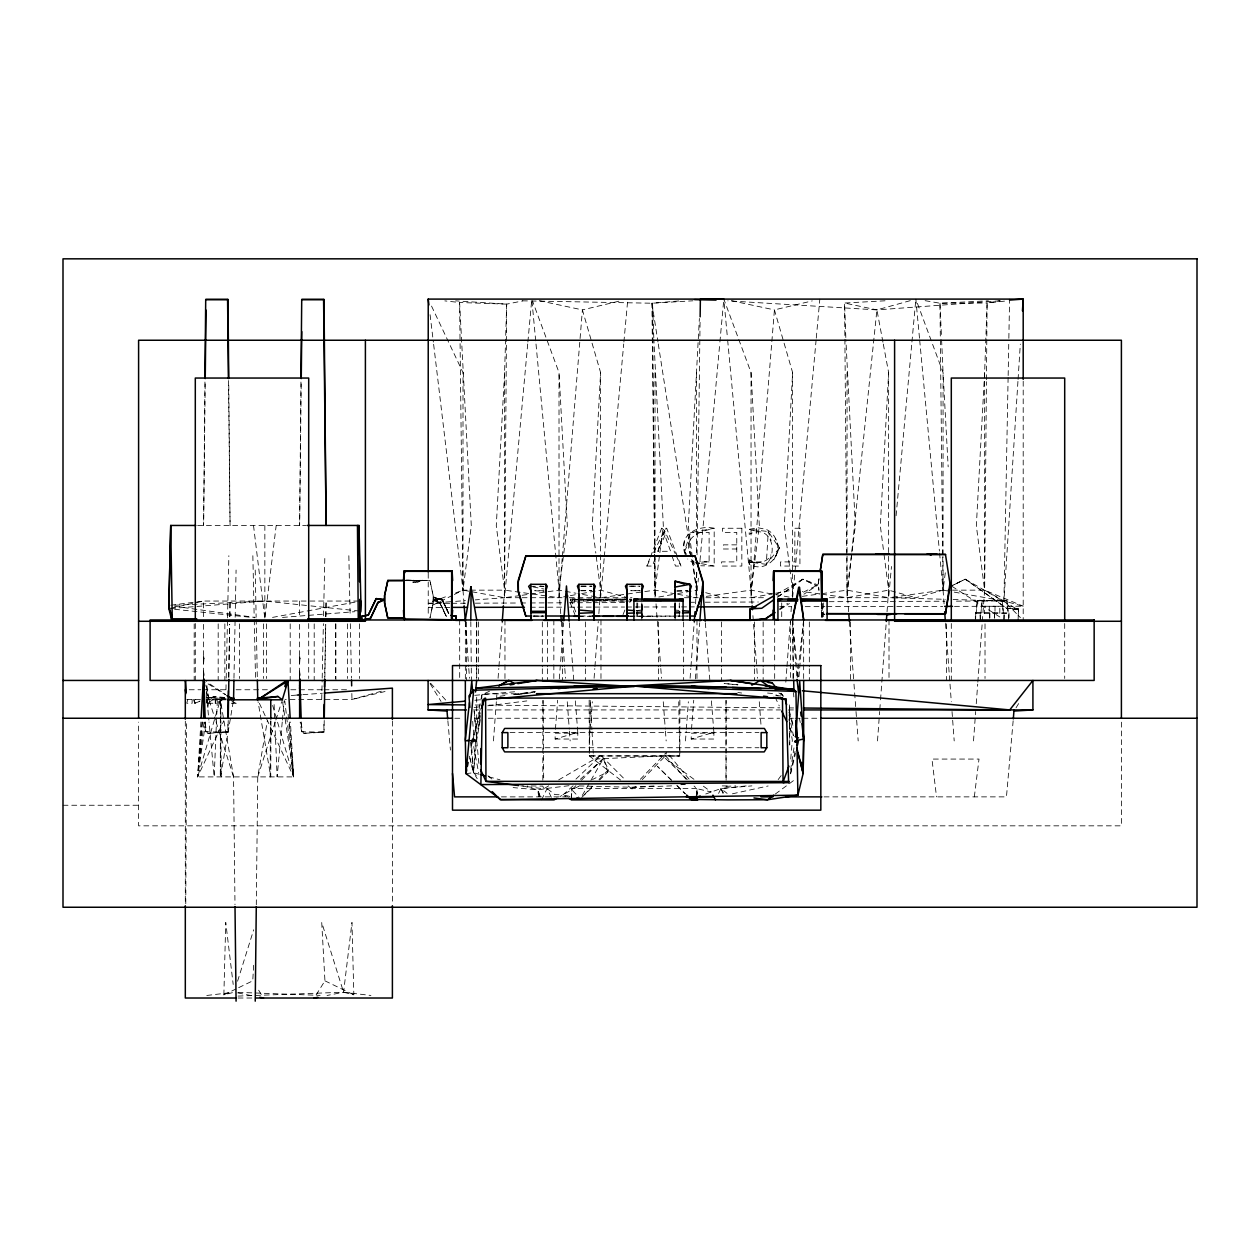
<?xml version="1.0" encoding="UTF-8"?>
<svg xmlns="http://www.w3.org/2000/svg" width="1260" height="1260" viewBox="0 0 1260 1260"><rect width="100%" height="100%" fill="white"/><g stroke="black" fill="none" stroke-linecap="round" stroke-linejoin="round"><path stroke-width="0.75" stroke-dasharray="5 3.75" d="M478.863 763.371L476.69 740.234L476.69 693.583M476.69 678.022L476.69 664.414M476.69 662.461L476.69 619.699M542.824 780.255L542.84 754.96M542.84 753.008L542.855 731.603M542.855 729.666L542.871 700.481M641.86 616.644L641.844 602.296L641.954 617.668L641.954 603.918M675.108 618.14L675.061 603.572M726.122 780.271L726.122 754.976M726.122 753.023L726.138 731.619M726.138 729.682L726.154 700.481M220.532 699.804L220.327 776.9L220.327 699.804L197.647 776.9L293.643 776.9L290.414 722.043M270.979 721.003L270.758 776.9L258.064 701.726M674.998 603.918L674.998 617.668L675.045 602.595L675.108 616.644M270.16 776.9L270.396 721.003M641.844 618.14L641.891 603.572M674.998 617.668L675.061 602.264M1018.127 609.761L1006.567 608.234L1018.127 609.761L1018.505 608.879L1018.08 619.967L1018.505 608.879L1006.567 608.234L965.192 579.175L951.394 585.931L965.27 579.191L1018.127 609.761L1018.505 608.879L1006.567 608.234L965.27 579.191L951.457 585.995L999.826 616.99M185.771 903.735L186.653 721.082M641.86 619.952L641.875 602.69M503.575 603.855L504.583 590.152L506.677 304.132L522.821 300.888M204.939 382.016L203.616 525.452L205.223 380.551M300.951 382.016L299.628 525.452L301.234 380.551M982.328 621.479L984.643 590.152L986.422 381.701M986.454 379.732L987.1 303.03L1000.219 300.731M256.3 904.774L257.749 776.9L267.341 721.003M695.599 603.855L696.827 572.449M697.063 554.762L700.103 318.811M789.799 744.865L789.469 704.088L789.516 744.943M228.218 720.468L228.029 732.202L207.396 733.351L205.585 731.745L204.183 722.09M228.879 677.392L229.714 624.535M229.824 616.707L230.076 601.052L229.777 616.66M324.23 720.468L324.041 732.202L303.408 733.351L301.597 731.745L300.195 722.09M324.891 677.392L325.726 624.535L324.639 677.124M325.836 616.707L326.088 601.052L325.789 616.66M481.808 698.623L481.887 694.78L485.242 692.984M620.613 780.082L589.302 755.921L590.263 701.741M205.27 721.948L205.585 731.745L228.029 732.202L227.761 721.98M228.627 677.124L229.635 624.456M233.966 678.179L235.116 619.195M235.163 617.227L236.077 570.04M301.282 721.948L301.597 731.745L324.041 732.202L323.773 721.98M1008.11 377.496L1003.921 600.957L1020.442 617.62M1008.158 375.543L1008.819 340.263M1008.85 338.294L1009.591 299.092M225.95 689.755L226.17 680.053M226.202 678.101L227.477 619.826M227.525 617.888L228.863 555.723M321.725 699.473L322.15 680.053M322.198 678.101L323.379 623.716M323.552 615.951L324.859 555.723M232.423 992.659L223.87 994.833L225.745 922.43L233.195 984.469M685.188 554.369C677.549 534.744 697.835 524.695 714.184 528.255L714.184 566.055L700.717 565.772M571.489 799.895L571.819 788.555L697 788.555L697.41 794.225M520.128 592.31L504.583 590.152L496.283 525.782L504.583 372.566L506.677 304.132L455.679 300.856M571.536 798.194L571.819 788.555M954.466 606.359L1023.199 606.217L1003.921 600.957L984.643 590.152L976.342 525.782L984.643 372.566L987.1 303.03L1008 300.746M821.992 617.4L822.292 610.155M675.092 619.952L675.124 610.029L680.668 610.501M677.707 593.586L696.607 590.152L688.306 525.782L699.379 318.481M539.296 300.699L582.403 309.897L600.595 372.566L592.294 525.782L595.822 553.093M731.32 300.699L774.428 309.897L792.619 372.566L784.318 525.782L792.619 590.152L792.178 596.027M883.307 344.075L888.631 372.566L880.331 525.782L883.606 551.14M989.651 618.203L989.935 612.943M994.455 618.203L994.723 612.943M253.622 965.27L252.772 980.831L237.463 988.25M405.736 580.655L429.959 580.545L433.141 595.46L433.156 603.02L429.991 617.841L433.156 603.02L433.141 595.46L429.912 580.482L406.429 580.34M200.891 722.043L197.647 776.9L223.76 720.83M480.438 715.585L475.492 741.793L473.54 772.742L477.209 778.664M822.04 617.258L822.292 598.941M1017.938 381.418L1003.921 600.957L952.828 601.162M1018.064 379.465L1020.317 344.169M493.447 740.927L496.33 701.757M496.487 699.804L497.054 691.976M498.078 678.258L498.787 668.477M498.944 666.524L502.267 621.479M589.459 740.927L590.184 731.131M590.326 729.178L592.342 701.757M594.09 678.258L594.799 668.477M594.956 666.524L598.279 621.479M598.862 613.651L600.595 590.152L596.059 555.046M685.471 740.927L686.196 731.131M686.338 729.178L688.354 701.757M690.102 678.258L690.811 668.477M690.968 666.524L694.291 621.479M785.815 682.18L786.823 668.477M786.98 666.524L790.303 621.479M791.028 611.698L791.611 603.855M877.495 740.927L879.653 711.553M879.811 709.601L880.378 701.757M880.535 699.804L881.685 684.133M881.827 682.18L886.316 621.479M887.04 611.698L888.631 590.152L883.858 553.093M973.508 740.927L975.665 711.553M976.248 703.726L977.697 684.133M977.839 682.18L982.186 623.432M555.424 729.304L557.66 700.245M559.298 678.935L563.63 622.755M691.504 729.304L693.74 700.245M695.378 678.935L699.709 622.755M201.962 722.043L197.647 776.9L205.868 721.003M562.196 558.558L559.015 597.712L522.081 592.578M562.354 556.589L582.403 309.897L620.235 300.888M696.386 796.115L697 788.555L697.016 796.147M773.719 593.586L751.039 597.712L774.428 309.897L812.259 300.888M798.982 676.715L803.486 621.889M790.729 758.977L792.319 740.234L788.917 718.956M1013.15 720.815L1006.456 796.871L822.843 796.871M202.514 722.043L197.647 776.9L204.214 720.625M207.49 703.253L207.837 699.473L206.813 703.253L213.208 703.253L213.208 699.473L207.49 703.253L206.813 699.473L206.813 703.253M527.704 343.98L504.583 597.712L475.209 599.886M527.877 342.027L531.625 301.045M572.497 601.052L572.686 599.02L625.448 599.539L572.497 601.052L572.686 599.02M604.154 558.684L600.595 597.712L577.915 593.586M604.327 556.731L623.716 343.98M623.889 342.027L627.637 301.045M677.707 594.279L696.607 597.712L698.386 578.198M699.977 560.637L719.728 343.98M719.901 342.027L723.649 301.045M775.609 594.625L792.619 597.712L816.102 340.074M816.275 338.121L819.835 299.092M821.772 593.665L847.051 590.152L888.631 597.712L891.481 566.48M896.096 515.734L911.752 343.98M911.925 342.027L915.673 301.045M282.24 722.043L277.121 776.9L274.003 701.726M282.429 720.09L284.256 700.497M199.663 701.363L194.812 703.253L195.221 699.473M797.249 677.486L803.659 619.715M206.246 703.159L206.923 697.331L224.359 698.638M265.088 616.88L276.192 525.452M974.327 796.871L979.004 759.071L931.959 759.071L936.526 796.871M464.011 603.855L463.003 590.152L471.303 525.782L459.601 302.495L444.827 300.888M560.747 613.651L559.015 590.152L563.535 555.046M563.787 553.093L567.315 525.782L559.015 372.566L532.476 300.935M655.452 596.027L655.027 590.152L663.327 525.782L653.861 339.727M752.047 603.855L751.039 590.152L759.339 525.782L751.039 372.566L723.823 299.092L727.477 338.168M848.642 611.698L847.051 590.152L855.351 525.782L845.885 339.727M944.071 603.855L943.063 590.152L945.315 572.591M207.853 707.506L208.987 699.804L206.152 680.904M790.555 770.128L794.493 744.644M818.906 579.317L818.008 585.065L818.968 590.783M819.047 578.45L818.181 583.994L819.016 589.554M233.226 701.726L220.563 776.9L220.327 699.804L233.557 776.9L234.99 904.774M480.344 719.617L476.69 740.108L473.54 772.742L478.863 778.129M580.309 779.31L603.383 758.536L608.328 769.75L607.95 771.86L599.65 779.956M684.558 540.823L683.755 546.683L685.676 554.652M203.616 660.775L203.616 657.043M299.628 660.775L299.628 657.043M471.019 747.542L480.564 707.648M790.524 773.419L795.438 749.322M413.91 580.655L405.862 580.655L407.248 580.277M203.616 663.201L203.994 657.562L203.616 658.697M299.628 663.201L300.006 657.562L299.628 658.697M790.619 773.876L795.58 753.039M187.787 699.473L186.763 703.253L192.134 703.253L192.134 699.473M216.263 699.473L215.255 703.253L218.768 703.253L222.264 699.473M480.328 712.813L472.469 740.092L478.674 772.978M749.212 559.944L749.212 564.086C765.576 574.15 784.665 554.762 775.341 538.193A18.223 18.223 0 0 0 766.253 529.389L758.11 527.798L749.212 529.294L749.212 534.366C769.639 522.9 779.31 551.155 766.269 564.322L749.842 562.117L749.212 559.944C756.268 564.008 767.34 563.22 770.852 554.904M642.222 779.594L665.563 755.779L666.635 752.125L639.418 780.239M405.846 580.277L412.902 580.277L412.918 582.167L418.005 582.167L422.289 580.277L412.918 582.167M237.573 981.193L253.669 929.786M749.212 564.086L749.842 562.117L762.426 561.976M257.749 776.9L275.294 721.838M275.877 719.995L281.72 701.647M686.747 554.384L684.29 551.738L690.59 532.649L714.184 528.255C701.143 531.452 682.259 536.24 690.307 554.337M203.616 659.894L203.616 657.783M299.628 659.894L299.628 657.783M654.964 558.983L652.412 566.055L646.884 566.055L649.688 558.857M650.396 557.046L661.642 528.255L666.697 528.255L680.998 566.055L675.47 566.055L671.848 555.455M623.038 614.628L625.102 609.478M629.764 602.595L631.15 599.162L570.638 599.162L570.638 601.052L631.008 601.052M775.798 556.337L779.357 548.068L775.341 538.193M203.616 677.203L203.616 673.218L203.994 676.651M299.628 677.203L299.628 673.218L300.006 676.651M773.782 559.897L779.357 548.068L768.269 531.547L749.212 529.294L758.079 531.941M718.594 793.422L720.956 788.555L746.156 785.925M646.884 566.055L650.239 559.267M653.594 552.478L664.492 530.428L666.697 528.255M684.29 551.738L691.331 537.721M203.616 662.193L203.616 659.437M299.628 662.193L299.628 659.437M220.815 699.473L218.768 703.253L218.768 699.473M582.246 795.485L589.932 782.051M590.893 780.365L603.383 758.536L607.95 771.86L592.468 779.515M1016.001 707.852L1019.986 701.395M316.134 994.896L324.938 980.831L321.725 922.43L343.57 992.218L353.839 994.833L351.965 922.43L343.57 992.218L327.033 995.479M722.216 785.894L729.997 785.957M412.776 580.655L413.831 580.277L410.224 580.655L411.154 580.277M203.616 656.255L203.994 658.807M299.628 656.255L300.006 658.807M778.16 779.609L781.578 775.042M467.035 739.998L475.492 741.793L476.69 740.234L474.154 709.789M779.357 548.068L766.269 564.322L768.269 531.547L771.104 540.635M584.325 794.682L592.326 786.366M598.988 779.436L608.328 769.75M628.11 785.909L632.615 789.406L635.355 786.602M777.546 597.098L802.793 579.222L817.882 584.908L803.927 594.216M1008.598 619.605L1008.945 612.943L975.334 612.943L975.334 619.967M575.946 785.657L571.835 789.721L560.007 796.556M581.443 780.223L603.383 758.536M581.695 797.501L594.137 785.358M575.962 779.105L600.878 755.386L624.33 778.948M573.095 785.799L562.999 794.887L554.794 794.587L547.076 788.555L537.815 789.862L513.135 787.579M775.325 794.036L795.422 779.168M777.625 597.082L802.982 579.191L816.858 585.931L802.793 579.222L775.672 594.846M779.515 608.974L787.516 603.351M803.439 592.153L817.882 584.908M418.005 582.167L420.887 580.277M779.704 609.745L789.39 603.524M548.73 785.815L543.737 788.791L520.632 785.815M558.7 779.877L600.878 755.386M489.494 691.236L481.887 694.78L478.737 710.876L479.225 726.548M452.56 595.334L428.227 607.43L449.82 607.383M454.309 594.468L463.003 590.152L468.673 590.152M578.718 786.319L571.835 789.721L579.112 797.533M223.036 699.473L215.255 703.253L215.255 699.473M223.87 994.833L235.777 989.068M193.441 699.473L194.812 703.253L200.088 700.985M419.911 580.277L415.091 582.167L422.289 580.277M449.836 603.288L428.227 603.383L448.355 595.728M455.679 592.94L463.003 590.152L468.673 591.176M705.742 793.989L720.956 788.555L751.889 785.878M406.003 580.277L409.091 580.277M577.804 733.178L555.124 733.178L555.124 739.037L577.804 732.344L575.269 700.245M713.885 733.178L691.205 733.178L691.205 739.037L713.885 732.344L711.349 700.245M522.412 300.825L651.924 303.219L693 300.793M381.37 691.22L351.965 699.473L284.981 699.473M910.287 300.636L876.913 309.897L727.823 300.825M896.411 597.712L915.847 597.712L943.063 590.152L950.623 590.152M385.04 691.519L351.965 699.473L351.76 689.755M170.667 608.265L203.616 601.052L358.927 601.052M732.438 793.8L768.143 785.988M433.692 597.035L439.992 602.642L433.519 600.106L441.52 598.626L448.733 613.557L442.638 599.917L433.692 597.035L433.755 600.61L439.992 602.642L446.465 616.628M272.538 617.4L305.172 611.352M307.093 611.005L355.099 602.122M433.519 600.106L441.52 598.626L448.576 613.384M568.465 595.996L559.015 597.712L559.015 372.566M570.355 595.649L579.805 593.933M581.695 593.586L600.595 590.152L627.811 597.712M658.807 597.019L675.817 593.933L655.027 590.152L600.595 597.712L600.595 372.566M775.609 593.24L792.619 590.152M520.128 595.555L504.583 597.712L470.563 591.523M522.081 595.287L559.015 590.152L576.025 593.24M706.324 596.358L751.039 590.152L773.719 594.279M802.337 596.358L819.835 593.933L802.337 591.507M892.521 597.177L943.063 590.152L950.67 591.507M514.301 694.622L535.39 691.787M517.151 694.669L534.697 692.307M500.015 696.229L505.827 695.473M513.592 694.465L534.917 691.677M170.777 605.241L203.616 601.052L203.616 616.676M474.091 707.49L479.95 706.765M487.762 705.789L526.822 700.922M569.032 785.689L543.737 788.791L542.824 786.098L527.216 785.909M206.798 995.463L232.171 992.455M465.995 773.624L473.54 772.742L479.209 774.254M468.909 740.502L476.69 740.234L474.122 710.923M474.815 700.292L480.659 699.741M474.784 695.331L517.451 691.504M636.3 610.501L641.844 610.029M654.554 552.557L651.924 303.219L680.998 300.778M227.588 731.745L207.396 733.351L204.561 722.011M323.599 731.745L303.408 733.351L300.573 722.011M170.793 608.517L264.852 601.052L309.015 605.729M282.492 617.416L354.989 611.667M999.794 300.825L876.913 309.897L844.578 303.03L847.051 590.152M428.227 603.383L453.679 601.492M455.632 601.351L465.428 600.626M291.233 695.504L297.077 695.079M302.904 694.654L322.355 693.236M467.24 740.864L476.69 740.234L471.019 739.935M653.987 785.972L632.615 787.264L578.671 785.925M885.024 300.793L844.578 303.03L845.822 337.806M925.123 300.683L939.96 303.219L988.36 300.825M174.715 605.225L264.852 601.052M679.865 730.973L679.88 756.063L665.563 755.779L593.602 759.103L593.381 755.181M636.253 612.895L641.844 612.659M674.966 613.289L680.558 613.053M725.965 786.334L735.73 785.909M676.935 591.271L688.054 590.798L676.951 590.72M238.061 996.077L343.57 992.218L370.912 995.463M671.674 785.894L632.615 787.264L632.615 789.406M701.615 562.102L709.112 561.897L709.112 532.397L690.59 532.649M625.448 601.052L572.497 599.539L625.259 599.02M471.019 740.171L476.69 740.108L471.319 741.683L473.54 772.742L469.445 756.488M407.169 580.324L412.965 580.277M530.507 586.372L543.564 586.262M406.13 580.34L413.579 580.655M643.277 616.313L687.424 616.061M524.9 693.724L484.659 693.945L485.273 696.733M942.685 554.778L939.96 303.219L987.1 303.03M581.096 586.215L591.869 586.183M629.134 586.215L639.907 586.183M451.805 603.288L465.554 603.225M475.382 603.178L518.6 603.005M520.569 602.989L528.428 602.957M530.397 602.957L561.834 602.816M569.693 602.784L575.584 602.768M577.553 602.752L591.302 602.69M593.271 602.69L624.708 602.548M689.551 602.28L695.441 602.248M705.269 602.217L758.315 601.997M829.048 601.697L944.968 601.209M580.876 590.72L591.964 590.688L580.891 590.688M530.334 607.226L561.755 607.163M569.599 607.147L575.489 607.131M577.458 607.131L624.582 607.037M626.551 607.021L679.565 606.926M681.534 606.91L687.424 606.91M689.377 606.895L695.268 606.895M779.704 606.721L791.485 606.69M805.234 606.659L824.875 606.627M826.828 606.611L942.685 606.375M589.239 730.894L589.302 755.921L679.88 756.063M197.678 525.452L306.023 525.452M736.769 544.856L723.398 544.856L723.398 548.998L736.769 548.998M709.112 561.897L699.757 561.535M404.35 580.277L429.959 580.545M470.563 590.152L504.583 590.152M952.513 590.152L984.643 590.152L1023.199 606.217M543.942 590.72L534.697 590.72L543.942 591.271M520.254 597.712L504.583 597.712L504.583 372.566M522.081 597.712L567.284 597.712M569.236 597.712L631.937 597.712M684.416 597.712L698.26 597.712M705.962 597.712L765.182 597.712M829.411 597.712L894.458 597.712M572.497 599.539L625.448 599.539M675.124 612.659L680.652 612.659M975.334 612.943L1008.598 613.289M543.186 616.14L533.531 616.093L543.533 616.045M580.23 615.998L590.767 616.045M630.142 616.045L689.188 616.045M578.403 616.313L591.57 616.313M629.465 616.313L650.648 616.313M189.22 689.755L200.939 689.755M202.891 689.755L226.343 689.755M236.108 689.755L269.325 689.755M290.808 689.755L322.072 689.755M324.025 689.755L347.461 689.755M186.763 699.473L204.309 699.473M206.246 699.473L226.012 699.473M226.154 699.804L208.987 699.804L206.923 697.331L226.186 698.78M231.273 703.253L236.754 703.253M473.461 709.931L481.304 709.931M487.431 709.931L780.586 709.931M788.445 709.931L794.572 709.931M454.781 718.247L462.924 718.247M474.469 718.247L480.611 718.247M488.25 718.247L779.625 718.247M789.217 718.247L793.406 718.247M795.107 718.247L801.013 718.247M802.966 718.247L819 718.247M510.032 732.611L758.961 732.611M555.124 739.037L577.804 739.037L577.804 732.344M691.205 739.037L713.885 739.037L713.885 732.344M510.032 747.731L758.961 747.731M589.302 755.921L679.691 755.905L678.731 701.741M501.417 796.871L570.449 796.871M63 805.25L138.6 805.25M238.061 998.014L253.764 998.014M675.092 611.289L680.652 611.305M630.803 586.183L639.781 586.215M580.97 586.183L591.743 586.215M533.468 616.045L543.139 616.109M475.256 705.001L481.162 705.065M489.022 705.127L779.83 707.821M789.658 707.899L793.595 707.947M749.842 562.117L758.914 562.37M892.537 597.823L945.299 599.303M953.111 599.524L1003.921 600.957L952.576 591.838M506.677 304.132L459.601 302.495L460.058 341.633M238.045 992.36L320.103 995.369M636.394 613.053L641.986 613.289M476.69 740.234L470.279 739.951L475.492 741.793M775.766 695.693L783.547 696.103L781.011 693.142M636.316 610.817L641.875 611.289M224.737 697.473L213.365 696.465L208.987 699.804L215.428 719.995M737.809 684.794L724.122 683.519L737.903 684.841M767.545 693.047L773.404 693.583L778.066 695.851M310.936 605.918L358.942 611.005M174.605 609.273L251.417 617.4M407.988 580.277L410.839 580.655M737.793 692.48L741.652 693.016M821.772 594.2L847.051 597.712L888.631 590.152L915.847 597.712M174.605 606.296L255.244 617.479M224.752 698.135L213.365 696.465L217.366 699.804L214.184 776.9L209.05 722.043M206.923 697.331L220.815 699.804L221.146 776.9M540.225 586.026L543.958 586.719M701.41 563.677L714.184 566.055M533.106 586.924L544.005 589.05M237.809 992.943L254.347 996.203M569.929 796.462L562.999 794.887L565.819 796.556M488.659 776.774L499.999 779.798M522.695 785.831L537.815 789.862L541.564 799.895L547.076 788.555L552.636 799.895M406.618 580.277L408.004 580.655M705.679 592.673L723.823 597.712M629.228 599.162L632.063 600.106M439.283 601.792L446.465 616.723L439.283 601.792L433.503 599.303L441.488 598.595L448.576 613.384M409.232 580.277L409.689 580.277M324.938 980.831L353.839 994.833M694.764 564.307L687.771 559.015M230.958 700.418L235.651 703.253M208.089 683.897L225.603 694.827M209.932 684.054L225.682 694.559M778.885 692.969L783.547 696.103M693.945 779.278L665.611 758.536L687.283 779.499M703.395 786.193L711.254 791.957L696.764 788.665L694.055 786.051M661.642 528.255L664.492 530.428L675.218 553.581M723.004 793.422L720.956 788.555L727.13 793.406M487.998 775.782L492.455 779.467M671.47 780.192L657.499 766.458L671.344 780.16M677.061 785.673L685.44 793.91M676.872 785.641L685.172 793.847M691.645 559.66L694.102 562.306L692.591 559.125M430.621 683.251L447.001 701.505M665.563 755.779L688.417 781.924M669.123 755.118L689.094 779.121M780.79 693.425L783.279 696.465M258.647 990.203L261.576 994.896M430.101 683.676L441.031 701.395M720.956 788.555L723.823 793.422M775.073 697.095L779.247 705.884M789.264 726.957L793.438 735.73L789.043 714.83M431.534 306.086L463.003 372.566L463.003 590.152L433.598 344.027M259.371 703.301L293.643 776.9L289.327 722.043M676.037 555.361L680.998 566.055M448.812 613.557L442.591 599.87L433.739 597.602L433.755 600.61M689.299 551.329L690.669 554.463M570.638 599.162L577.521 616.36M570.103 602.595L574.906 614.628M216.011 721.838L233.557 776.9M788.917 712.136L793.957 728.894M206.404 691.22L208.987 699.804L205.585 682.794M272.632 705.442L293.643 776.9L288.792 722.043M539.721 796.556L537.815 789.862L538.634 796.556M789.138 710.278L793.753 727.036M469.445 756.189L473.54 772.742L470.468 741.872M799.517 718.735L800.273 722.531M882.945 342.184L876.913 309.897L847.051 597.712L847.051 372.566M821.205 604.154L822.811 613.699L824.922 614.423L822.811 613.699L821 602.532M651.924 303.219L657.972 341.995M658.271 343.933L696.607 590.152M282.602 701.726L293.643 776.9L284.823 701.221M253.512 525.452L264.616 616.88M430.085 314.716L433.361 342.074M299.628 671.958L300.006 675.265M203.616 671.958L203.994 675.265M798.273 676.825L792.509 621.605L796.887 677.486M1003.433 613.289L1002.125 600.689L1003.354 613.289M919.501 338.168L915.847 299.092L943.063 372.566L948.166 466.846M919.674 340.121L939.409 551.092M939.582 553.045L943.063 590.152L943.063 556.826M727.65 340.121L751.039 590.152M531.972 301.045L535.815 342.074M536.004 344.027L559.015 590.152M206.309 692.653L208.876 720.09M194.465 699.473L194.812 703.253M447.867 720.815L450.434 750.078M288.099 714.215L288.619 720.09M793.532 693L793.847 696.922M705.38 622.755L709.789 679.644M569.299 622.755L573.709 679.644M945.52 623.432L949.851 682.18M950.008 684.133L951.3 701.757M952.024 711.553L954.198 740.927M849.366 621.479L853.839 682.18M853.996 684.133L855.871 709.601M856.012 711.553L858.186 740.927M752.913 615.605L756.677 666.524M756.819 668.477L757.543 678.258M759.276 701.757L761.024 725.256M656.035 603.855L660.665 666.524M660.807 668.477L661.531 678.258M663.264 701.757L665.296 729.178M665.438 731.131L666.162 740.927M561.33 621.479L564.653 666.524M564.795 668.477L565.519 678.258M567.252 701.757L569.284 729.178M569.426 731.131L570.15 740.927M465.318 621.479L468.641 666.524M468.783 668.477L469.508 678.258M472.689 721.334L474.138 740.927M590.231 700.402L591.916 729.745M592.027 731.698L593.271 753.228M994.361 612.943L994.644 618.203M989.557 612.943L989.84 618.203M939.96 303.219L941.519 337.9M941.598 339.822L943.063 372.566L943.063 554.872M653.798 337.806L652.554 303.03L654.696 552.793M299.628 671.029L299.817 676.903M203.616 671.029L203.805 676.903M792.351 621.652L793.296 662.681M793.343 664.634L793.642 678.321M348.847 555.723L350.154 615.951M350.311 623.716L351.493 678.101M252.85 555.723L254.205 617.888M254.252 619.826L255.512 678.101M255.229 570.04L256.142 617.227M256.174 619.195L257.323 678.179M942.7 556.747L943.063 590.152M654.57 554.526L655.027 597.712L655.027 554.636M460.089 343.586L463.003 590.152M228.47 380.551L230.076 525.452L228.753 382.016M654.727 554.762L655.027 590.152M470.815 621.637L471.256 666.115M471.272 668.052L471.397 679.66M543.139 700.402L543.501 753.433M543.517 755.401L543.674 778.963M821.803 603.713L821.882 617.022M641.891 604.138L641.938 617.589M589.16 700.087L589.223 728.957M725.949 700.371L725.965 729.666M725.965 731.619L725.965 753.118M725.965 755.071L725.965 780.476M679.865 700.072L679.865 729.036M1121.4 722.169L1121.4 825.836L138.6 825.836L138.6 722.122M1064.7 623.511L1064.7 678.494M1023.199 381.276L1023.199 620.392M1008.945 612.943L1008.945 619.967M1004.141 619.967L1004.141 612.943L1003.795 619.605M999.81 613.289L999.81 606.265L984.469 606.265L984.469 613.289M995.006 606.265L995.006 613.289M989.273 606.265L989.273 613.289M985.021 623.873L985.021 678.494M984.643 372.566L984.643 590.152M980.5 619.605L980.138 612.943L980.138 619.967M975.697 613.289L975.697 619.605M951.3 623.511L951.3 680.447M946.465 623.873L946.465 680.447M889.009 619.967L889.009 678.494M888.631 372.566L888.631 597.712M850.453 621.92L850.453 680.447M823.316 602.942L823.316 618.077M821.536 601.414L821.536 617.321M809.33 621.92L809.33 666.792M809.33 668.745L809.33 680.447M803.659 621.889L803.659 662.886M803.659 664.839L803.659 678.51M792.997 619.967L792.997 662.886M792.997 664.839L792.997 678.494M792.619 372.566L792.619 597.712M790.429 619.967L790.429 680.447M781.72 602.942L781.72 618.077M774.679 619.967L774.679 662.886M774.679 664.839L774.679 678.494M763.15 621.92L763.15 666.792M763.15 668.745L763.15 680.447M754.441 621.92L754.441 666.792M754.441 668.745L754.441 680.447M751.039 372.566L751.039 597.712M721.444 621.92L721.444 666.792M721.444 668.745L721.444 680.447M696.985 619.967L696.985 662.886M696.985 664.839L696.985 678.494M696.607 372.566L696.607 554.872M696.607 572.26L696.607 597.712M683.644 621.92L683.644 666.792M683.644 668.745L683.644 680.447M679.298 602.942L679.298 618.077M658.429 621.92L658.429 666.792M658.429 668.745L658.429 680.447M655.027 372.566L655.027 552.904M637.702 602.942L637.702 618.077M636.82 602.942L636.82 619.967M631.15 599.162L631.15 601.052M600.973 619.967L600.973 662.886M600.973 664.839L600.973 678.494M585.365 621.92L585.365 666.792M585.365 668.745L585.365 680.447M562.417 621.92L562.417 666.792M562.417 668.745L562.417 680.447M553.849 619.967L553.849 662.886M553.849 664.839L553.849 678.494M547.565 621.92L547.565 666.792M547.565 668.745L547.565 680.447M542.32 621.92L542.32 666.792M542.32 668.745L542.32 680.447M504.961 619.967L504.961 662.886M504.961 664.839L504.961 678.494M478.579 621.92L478.579 666.792M478.579 668.745L478.579 680.447M476.69 621.652L476.69 666.556M476.69 668.509L476.69 678.274M466.405 621.92L466.405 666.792M466.405 668.745L466.405 680.447M465.349 621.668L465.349 678.715M459.68 619.967L459.68 680.447M428.227 573.221L428.227 616.612M392.395 721.177L392.395 903.877M359.525 623.873L359.525 678.494M347.429 623.873L347.429 678.494M335.9 623.873L335.9 680.447M335.522 623.873L335.522 678.494M314.197 623.873L314.197 680.447M308.7 623.511L308.7 678.494M299.628 601.052L299.628 616.676M299.628 624.377L299.628 678.053M290.194 623.873L290.194 680.447M266.443 623.873L266.443 678.494M264.852 525.452L264.852 618.817M263.513 623.873L263.513 678.494M239.51 623.873L239.51 678.494M224.863 623.873L224.863 680.447M218.185 623.873L218.185 680.447M203.616 624.377L203.616 678.053M195.3 623.511L195.3 680.447M194.182 623.873L194.182 680.447M185.314 721.177L185.314 904.003M664.492 530.428L657.941 551.297L670.588 551.297L664.933 535.516L664.492 530.428L664.933 535.516L657.941 551.297L664.492 530.428M574.607 599.02L574.418 601.052L574.607 599.02M977.335 600.705L976.106 613.289L977.366 600.689L1006.929 600.689L1008.236 613.289L1006.945 600.689L977.366 600.689M982.139 600.705L980.91 613.289L982.17 600.689M410.209 580.277L409.122 580.655L410.24 580.277M640.001 590.688L630.756 590.72L640.017 590.72M741.841 528.255L722.484 528.255L722.484 532.397L736.769 532.397L736.769 561.897L721.555 561.897L721.555 566.055L741.841 566.055L741.841 528.255M799.927 528.255L794.855 528.255L794.855 561.897L780.57 561.897L780.57 566.055L799.927 566.055L799.927 528.255"/><path stroke-width="1.5" d="M579.049 616.313L579.033 619.967L579.033 594.531M627.086 616.313L627.07 619.967L627.07 590.688L625.417 586.168L626.944 584.325L641.97 584.293L643.372 586.231L641.86 590.72L641.891 598.421M404.255 619.211L403.988 571.284L404.318 619.699L403.972 618.912L451.458 619.762L452.167 571.284L451.836 619.699L452.655 610.155M530.995 616.298L530.98 619.952L530.917 617.762M675.061 598.846L675.061 589.397M778.034 619.778L773.514 619.211L773.75 571.3L821.819 571.284L822.292 598.941M546.163 617.369L545.785 619.952L545.895 584.293L530.87 584.325L528.633 586.388L530.995 590.72L530.98 619.952L530.917 617.589M593.933 584.293L595.334 586.231L593.822 590.72L593.806 619.967L593.933 584.293L578.907 584.325L577.379 586.168L579.033 590.688M641.907 599.713L641.97 584.293M689.897 611.289L690.008 584.293L675.045 581.191L675.045 587.066L690.008 584.293L691.409 586.231L689.897 590.72L689.897 619.952L689.897 611.289L682.51 610.659M196.749 618.817L171.454 618.817L171.486 614.927M204.97 378.094L205.711 299.502L227.981 299.502L205.711 299.502M300.982 378.094L301.723 299.502L323.993 299.502L301.723 299.502M702.781 589.869L702.844 581.049L695.079 556.085L525.845 555.959L518.254 580.246L518.364 591.05L525.735 615.998L531.72 616.061M205.238 378.583L205.994 310.055M255.229 1001.164L256.284 906.743M301.25 378.583L301.77 331.6M470.799 619.699L471.145 586.735M700.135 316.843L700.371 299.155L723.823 299.092M228.249 718.499L228.848 679.36M324.261 718.499L324.859 679.36M803.659 740.187L803.155 773.435L797.911 795.17L767.592 799.753L727.65 799.895L691.031 799.407L686.558 795.217M480.674 763.891L480.942 748.534M227.839 718.09L228.359 690.779M227.194 695.819L233.557 699.804L233.935 680.148M323.851 718.09L324.119 704.434M324.45 686.873L324.592 679.077M593.917 614.959L593.822 619.952L593.901 617.589M171.454 618.817L168.84 608.659L170.73 525.452L195.757 525.452M168.84 605.493L170.73 525.452L172.242 618.817L168.84 605.493L168.84 608.659M578.938 617.589L579.017 619.952L578.907 584.325M626.976 617.589L627.055 619.952L626.944 584.325M689.992 617.668L689.881 619.967L689.897 616.313M403.499 580.608L403.972 571.284L410.099 570.812L452.151 571.3L452.655 580.608M773.136 580.608L773.624 571.284L779.751 570.812L821.803 571.3L822.292 580.608M307.661 618.817L359.919 618.817L360.864 601.052L358.974 525.452L307.156 525.452M201.112 718.137L203.317 680.904L204.86 686.054M1022.443 310.858L1023.199 299.092L428.227 299.092L428.227 572.087M452.482 619.337L455.962 619.967L456.215 616.36L451.08 615.368M682.936 599.02L683.077 601.052L633.922 601.052L634.063 599.02L683.077 599.539L643.718 599.445M797.611 601.052L777.94 601.052L778.082 599.02L797.69 599.224M502.267 621.479L503.417 605.824M694.291 621.479L695.016 611.698M886.316 621.479L886.898 613.651M455.962 619.952L456.215 616.36L451.19 615.463L456.215 616.36L451.238 615.541M563.771 620.818L566.465 585.947L569.173 621.085M699.851 620.818L702.544 585.947L705.253 621.085M795.674 733.21L799.706 681.613L803.659 739.022L803.155 773.435L797.832 752.96M696.087 799.895L696.386 796.115M782.948 570.812L773.624 571.284L773.892 619.211M569.142 555.786L568.055 555.786M1013.323 718.861L1014.017 709.931M480.58 769.639L485.966 781.357L788.807 781.452L788.634 782.68L480.879 784.586L482.47 700.009L634.126 686.117L473.666 690.212L465.995 773.624L500.881 799.565L797.911 795.17L795.926 691.425L793.217 689.078L691.441 686.117L634.505 685.739M285.548 686.779L286.083 680.904L259.324 698.749M475.65 689.85L476.69 680.227M465.349 739.651L469.413 702.655M470.059 696.812L471.776 681.235L472.72 692.653M878.251 553.849L884.552 554.227L875.826 553.849M896.726 613.699L826.576 613.667L945.504 613.793L949.993 582.797M820.103 571.646L822.78 554.4L945.472 554.4L950.245 585.176L945.504 613.793M820.197 571.063L822.796 554.431L945.567 554.51M465.349 619.699L470.894 586.735L476.69 619.699M481.856 708.088L484.013 699.111M466.72 769.907L465.995 773.624L465.349 740.896L468.909 740.502M467.428 766.174L468.153 762.457M284.965 686.574L286.083 680.904M387.828 580.482L384.584 595.429L384.599 602.957L387.733 617.794L403.106 617.809L387.733 617.794L384.584 603.02L384.599 595.492L387.828 580.482L403.137 580.498M475.492 691.992L476.312 688.165L536.933 680.447L628.283 686.259M797.391 745.463L798.289 741.683M628.898 555.786L635.197 555.786M880.724 553.849L879.59 554.227L882.614 553.849M481.887 707.348L484.517 698.26M689.188 616.045L695.095 616.014L701.127 595.476M227.887 699.804L282.319 699.804L287.973 680.904L259.339 698.812M695.095 616.014L702.576 592.011L702.749 582.199L695.095 556.054L525.83 556.006L518.144 582.199L518.301 591.995L525.814 616.061M788.902 766.159L783.043 781.987L782.491 697.741L497.385 698.119M451.647 618.266L451.647 572.512M774.144 572.512L774.144 618.266M378.457 601.792L370.456 618.408L361.793 619.952L361.525 616.36L368.204 615.211L376.22 598.626L384.237 599.303L377.748 602.642L370.471 618.392L365.258 619.337M368.204 615.211L376.252 598.595M502.204 732.611L504.63 728.438L764.395 728.438L766.804 732.611L766.804 747.731L764.237 751.905L504.599 751.889L502.204 747.731L502.204 732.611L507.874 732.611L507.874 747.731L502.204 747.731M803.408 708.025L1009.732 709.931L1032.917 680.447L1032.917 709.931L1014.017 711.065M473.666 690.212L468.972 695.851L469.885 707.395M573.914 555.786L576.166 555.786L572.922 555.786M405.2 571.819L404.255 573.457L404.255 617.321L405.2 618.959M773.782 795.186L767.592 799.753L753.968 797.958M884.236 553.849L877.086 554.227L878.125 553.849M774.396 599.335L761.764 608.265L749.763 608.879L750.173 619.952L765.214 619.006L774.853 612.848M774.774 612.297L765.214 619.006L759.544 619.4M750.173 619.967L750.062 609.525L773.971 595.822M751.842 685.172L760.19 680.447L771.088 687.755M499.149 685.849L508.82 680.447L513.907 683.282M557.014 798.226L554.022 799.895L500.173 799.691L492.188 791.595M498.708 685.818L508.82 680.447M633.922 601.052L637.702 599.162L633.922 599.162L633.922 619.967M777.94 601.052L781.72 599.162L777.94 599.162L777.94 619.967M887.654 614.423L889.387 614.423M883.024 553.849L884.788 553.849M377.748 602.642L384.221 600.106L376.22 598.626M879.338 553.849L878.378 554.227L879.874 553.849M630.457 555.786L634.079 555.786M629.401 555.786L627.543 555.786M691.031 799.407L700.229 796.021M886 553.849L887.796 554.227L884.3 553.849M886.316 554.227L887.497 553.849M798.415 741.148L794.934 741.793L798.415 740.691M885.654 553.849L880.189 554.227M413.296 570.812L403.988 571.284L452.151 571.3L442.843 570.812M577.379 555.786L574.639 555.786L575.694 556.164M882.394 553.849L887.623 553.849L886.772 553.849M635.449 555.786L630.158 555.786M571.693 555.786L567.031 555.786M794.934 741.793L798.415 741.038M783.169 782.696L788.807 781.452M886.725 614.423L888.899 614.423M795.076 740.848L803.659 739.022L801.943 723.634M881.323 554.227L883.118 553.849M888.725 553.849L883.575 553.849M314.181 998.014L317.851 997.29M368.377 615.022L361.51 616.36L361.793 619.952M630.551 555.786L627.811 555.786M574.78 556.164L577.033 555.786M510.221 684.873L514.048 684.243M517.86 683.613L536.933 680.447M257.056 699.52L277.925 696.465L282.319 699.804M567.976 687.409L577.553 686.117L634.126 686.117M558.18 688.653L577.553 686.117L634.126 686.637M886 554.227L889.072 553.849M573.725 555.786L568.402 555.786M465.082 701.174L428.101 704.576L465.444 704.923M257.087 698.308L277.925 696.465M550.415 688.558L577.553 686.117L476.312 688.165M694.559 299.644L716.058 300.1M585.049 555.786L592.578 555.786M1009.543 300.1L1023.199 299.092L1023.199 379.418M297.077 695.079L300.967 694.795M324.308 693.095L392.395 688.133L392.395 719.523M681.188 784.334L685.078 784.098M636.457 685.629L730.406 680.447L794.399 689.708L774.963 689.031M593.177 688.842L597.082 688.637M620.471 687.377L624.377 687.157M578.891 613.289L593.806 612.659M626.929 613.289L634.378 612.974M682.416 612.974L689.881 612.659M655.547 600.39L683.077 599.539M801.47 599.288L827.095 599.539L801.533 600.327L805.471 600.39M787.736 599.445L797.548 599.335M387.765 580.592L403.09 580.545M451.789 607.383L467.491 607.351M475.351 607.336L524.443 607.241M697.237 606.879L756.142 606.769M944.653 606.375L952.513 606.359M530.87 584.325L530.98 611.305L545.801 611.289M875.668 553.849L889.229 553.849M927.25 553.849L936.716 553.849M564.354 555.786L579.017 555.786M581.506 555.786L595.618 555.786M600.043 555.786L621.637 555.786M624.409 555.786L638.237 555.786L632.536 555.786M641.56 555.786L653.735 555.786M773.75 571.316L821.678 571.316L821.819 599.886M801.533 601.052L827.095 601.052L826.954 599.02M545.769 612.659L531.011 612.659L530.98 611.305M904.522 613.699L945.425 613.73M877.433 614.423L890.993 614.423M545.202 615.998L578.954 616.045M591.916 616.014L628.913 616.014M574.072 616.313L579.884 616.313M592.846 616.313L599.445 616.313M603.146 616.313L613.289 616.313M616.975 616.313L628.409 616.313M455.616 620.392L465.538 620.392M502.598 620.392L531.956 620.392M544.084 620.392L561.755 620.392M693.315 620.392L701.159 620.392M704.167 620.392L751.149 620.392M825.52 620.392L850.406 620.392M885.748 620.392L944.906 620.392M138.6 621.274L365.4 621.274L365.4 340.247M1121.4 621.274L894.6 621.274L894.6 340.247M63 680.447L138.6 680.447M788.634 782.68L786.067 699.111L634.505 686.117L726.406 687.346M299.628 687.393L299.628 688.779M536.492 693.677L736.848 693.677M773.293 697.489L786.067 699.111M428.101 680.447L428.101 709.931L466.342 709.931M804.163 709.931L1032.917 709.931M63 718.247L452.498 718.247M820.827 718.247L1197 718.247M766.804 732.611L761.135 732.611L761.135 747.731L766.804 747.731M497.779 796.871L454.561 796.871L452.498 773.467M686.322 796.871L713.822 796.871M760.945 796.871L772.963 796.871M785.705 796.871L821.835 796.871M236.108 998.014L185.314 998.014L185.314 905.735M255.638 998.014L392.395 998.014L392.395 905.735M404.098 571.3L452.056 571.331M543.013 680.746L546.856 680.762M801.612 599.272L827.095 599.539M690.716 799.328L697.819 799.895L571.489 799.895L568.654 798.226M787.768 599.839L797.611 600.154M643.75 599.839L661.453 600.39M634.505 686.117L795.926 691.425M732.233 687.535L761.371 688.558M768.301 682.605L772.128 682.762L775.845 687.33M812.495 570.812L821.819 571.284M428.101 709.931L447.001 711.065L447.694 718.861M640.348 686.101L663.768 687.551M627.086 610.029L634.473 610.659M579.049 610.029L593.838 611.289M230.423 697.961L234.202 698.308M784.76 689.125L792.587 689.85M802.368 690.763L1009.732 709.931M705.096 687.361L691.441 686.117L708.97 688.558M881.496 553.849L884.504 554.227M518.71 785.563L485.966 781.357L485.588 698.119M763.544 696.134L767.45 696.685M230.438 698.969L234.234 699.52M730.406 680.447L753.496 684.007M765.025 685.771L791.957 689.929M883.937 553.849L886.221 554.227M695.929 562.653L699.583 563.33M763.591 681.109L772.128 682.762M259.859 997.29L263.529 998.014M576.86 798.053L580.324 798.84M481.099 774.758L484.88 775.766M586.294 555.786L587.569 556.164M684.149 583.978L675.045 581.191L675.092 600.453M632.048 555.786L633.103 556.164M795.139 736.47L798.541 737.951M877.291 553.849L877.684 553.849M827.095 601.052L823.316 599.162L827.095 599.162L827.095 619.967M683.077 601.052L679.298 599.162L683.077 599.162L683.077 619.967M928.636 553.849L931.014 555.124M227.257 695.599L233.557 699.804M686.842 795.28L689.63 798.037M820.984 572.119L821.536 598.405M545.895 584.293L547.297 586.231L545.785 590.72L545.769 619.967L545.785 616.313M712.94 795.139L715.444 799.895M781.751 711.144L786.76 721.681M784.98 699.111L786.665 704.702M795.643 734.47L797.328 740.061L795.753 720.452M299.628 686.007L300.006 687.393M796.871 748.094L803.155 773.435L801.439 762.237M803.659 619.715L798.667 587.239L792.319 619.699L799.517 587.176L803.659 619.936M185.314 689.755L185.897 693.646M428.227 299.092L428.92 304.952M797.044 679.408L798.525 692.874M800.667 712.105L801.092 715.948M299.628 685.094L300.006 688.779M803.313 734.044L803.659 737.872M944.653 611.698L945.378 621.479M848.783 613.651L849.366 621.479M752.188 605.824L752.488 609.73M560.889 615.605L561.33 621.479M464.152 605.824L465.318 621.479M185.551 680.573L186.275 691.913M287.973 680.904L290.178 718.137M773.136 610.155L773.514 619.211M403.499 610.155L403.877 619.211M697.016 796.147L697.142 799.895M299.88 678.872L301.156 718.027M203.868 678.872L205.144 718.027M793.69 680.274L793.957 691.992M351.54 680.053L351.666 685.881M257.355 680.148L257.749 699.804M323.599 300.258L326.088 525.452L323.993 299.502M235.006 906.743L236.077 1001.164M227.588 300.258L228.454 378.583M358.974 525.452L359.541 581.868M359.714 599.366L359.919 618.817M227.981 299.502L228.706 378.094M357.462 525.452L358.25 618.817L360.864 611.21L360.864 601.052M270.758 699.804L270.821 719.082M465.349 740.896L465.349 680.652M1121.4 718.247L1121.4 340.247L138.6 340.247L138.6 718.247M1064.7 619.573L1064.7 378.047L951.3 378.047L951.3 619.573M803.659 680.463L803.659 740.864M563.047 616.187L563.047 619.967M447.001 709.931L447.001 711.065M308.7 619.573L308.7 378.047L195.3 378.047L195.3 619.573M299.628 679.172L299.628 718.231M203.616 679.172L203.616 718.231M185.314 680.715L185.314 719.208M1197 258.836L63 258.836L63 907.247L1197 907.247L1197 258.836M1094.153 619.967L150.113 619.967L150.113 680.447L1094.153 680.447L1094.153 619.967M820.827 665.595L452.498 665.595L452.498 810.164L820.827 810.164L820.827 665.595"/></g></svg>
